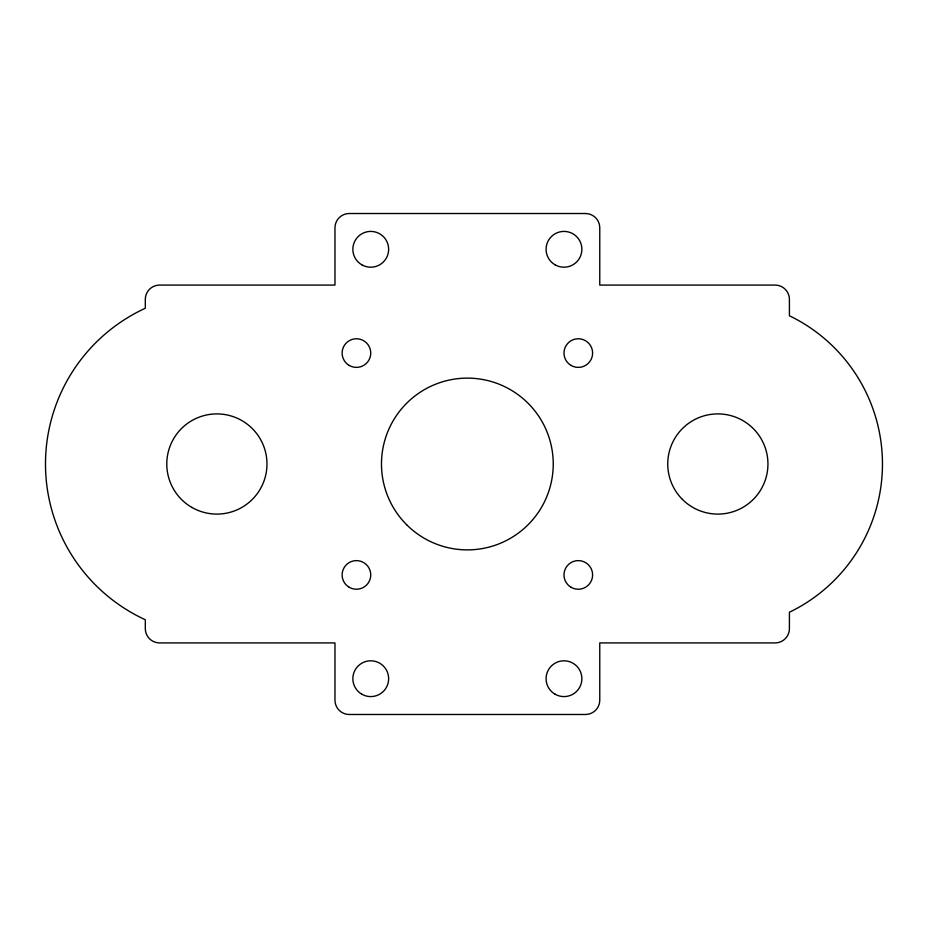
<?xml version="1.0" encoding="UTF-8"?>
<svg xmlns="http://www.w3.org/2000/svg" width="928" height="928" viewBox="0 0 928 928"><rect width="100%" height="100%" fill="white"/><g stroke="black" fill="none" stroke-linecap="round" stroke-linejoin="round"><path stroke-width="1.39" d="M585.452 213.521L349.276 213.521A14.314 14.314 0 0 0 334.973 227.824L334.973 285.082L159.628 285.082A14.314 14.314 0 0 0 145.313 299.396L145.313 308.258A171.402 171.402 0 0 0 145.313 619.742L145.313 628.604A14.314 14.314 0 0 0 159.628 642.918L334.973 642.918L334.973 700.176A14.314 14.314 0 0 0 349.276 714.479L585.452 714.479A14.314 14.314 0 0 0 599.766 700.176L599.766 642.918L775.1 642.918A14.314 14.314 0 0 0 789.415 628.604L789.415 612.236A164.604 164.604 0 0 0 789.415 315.764L789.415 299.396A14.314 14.314 0 0 0 775.1 285.082L599.766 285.082L599.766 227.824A14.314 14.314 0 0 0 585.452 213.521M361.804 264.793A17.887 17.887 0 0 0 388.646 249.296A17.887 17.887 0 0 0 361.804 233.81A17.887 17.887 0 0 0 361.804 264.793M191.829 507.384A50.1 50.1 0 0 0 266.974 464A50.1 50.1 0 0 0 191.829 420.616A50.1 50.1 0 0 0 191.829 507.384M349.276 365.47A14.314 14.314 0 0 0 370.748 353.069A14.314 14.314 0 0 0 349.276 340.68A14.314 14.314 0 0 0 349.276 365.47M349.276 587.32A14.314 14.314 0 0 0 370.748 574.931A14.314 14.314 0 0 0 349.276 562.53A14.314 14.314 0 0 0 349.276 587.32M682.428 499.426A50.1 50.1 0 0 0 766.238 476.969A50.1 50.1 0 0 0 704.886 415.605A50.1 50.1 0 0 0 682.428 499.426M571.138 365.47A14.314 14.314 0 0 0 592.609 353.069A14.314 14.314 0 0 0 571.138 340.68A14.314 14.314 0 0 0 571.138 365.47M555.037 694.19A17.887 17.887 0 0 0 581.879 678.704A17.887 17.887 0 0 0 555.037 663.207A17.887 17.887 0 0 0 555.037 694.19M361.804 694.19A17.887 17.887 0 0 0 388.646 678.704A17.887 17.887 0 0 0 361.804 663.207A17.887 17.887 0 0 0 361.804 694.19M406.638 524.726A85.875 85.875 0 0 0 550.316 486.226A85.875 85.875 0 0 0 445.138 381.048A85.875 85.875 0 0 0 406.638 524.726M571.138 587.32A14.314 14.314 0 0 0 592.609 574.931A14.314 14.314 0 0 0 571.138 562.53A14.314 14.314 0 0 0 571.138 587.32M555.037 264.793A17.887 17.887 0 0 0 581.879 249.296A17.887 17.887 0 0 0 555.037 233.81A17.887 17.887 0 0 0 555.037 264.793"/></g></svg>
